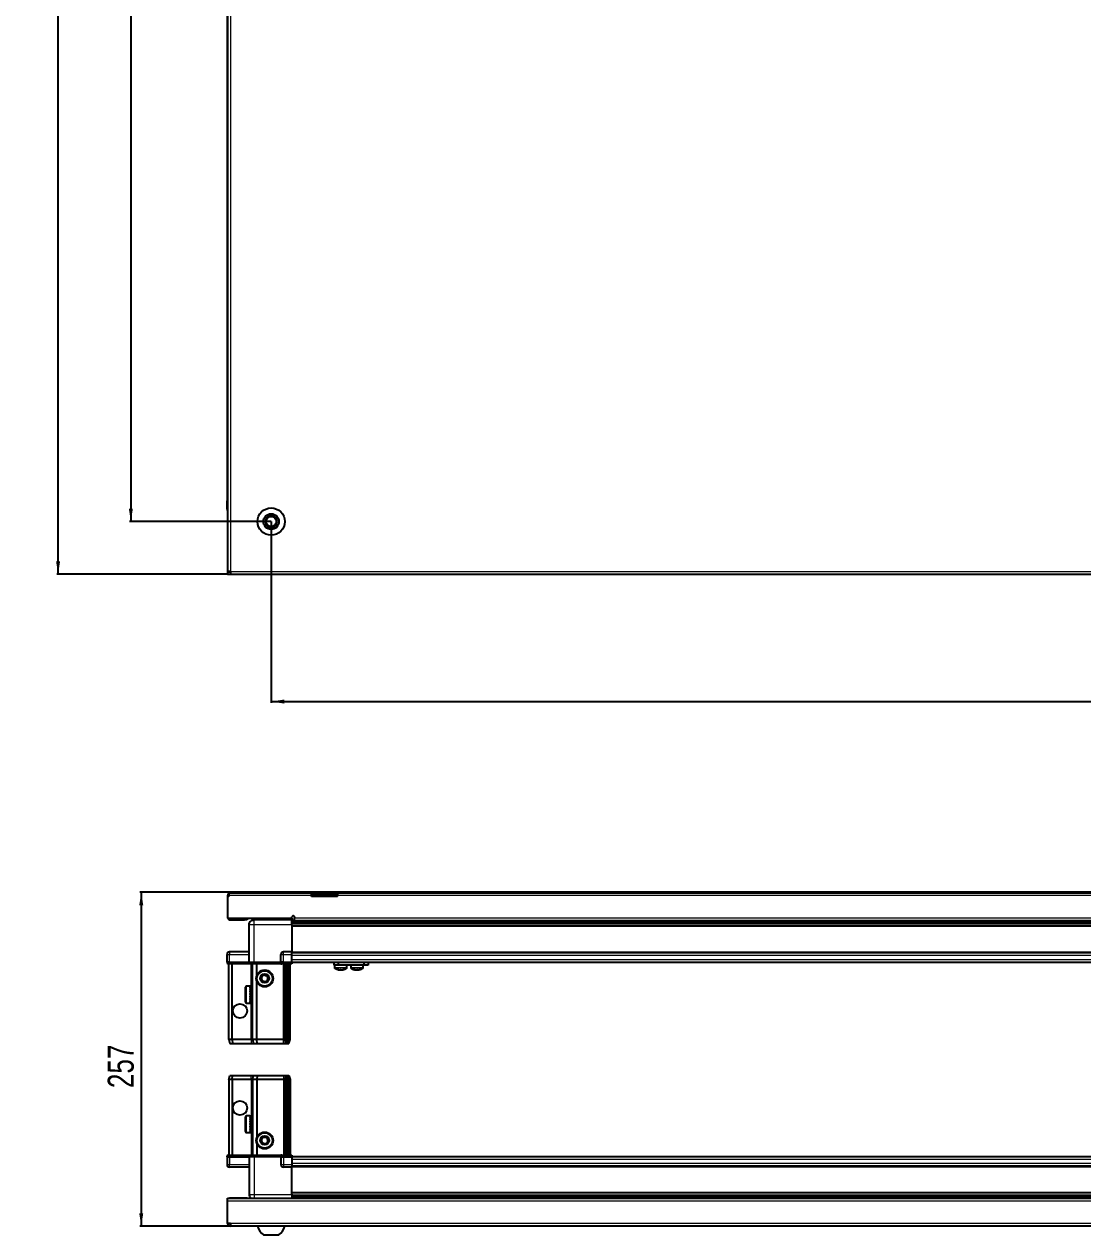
# Model space of a CAD drawing. Header units: millimetres. Extents: x 1219 to 4907, y 68 to 1991.
# Drawn here: x 1219 to 2033, y 68 to 1000 of the extents above; entities that cross this region are included whole.
import ezdxf

# ---------------------------------------------------------------- set-up
doc = ezdxf.new("R2010")
doc.units = ezdxf.units.MM
doc.layers.add('FORMAT', color=7, linetype='Continuous')
doc.styles.add('SLDTEXTSTYLE0', font='TXT', dxfattribs={"width": 0.75})
doc.dimstyles.new('SLDDIMSTYLE0', dxfattribs={"dimtxt": 20, "dimasz": 10, "dimexe": 0, "dimexo": 0.0625, "dimgap": 5, "dimtad": 2, "dimdec": 1, "dimrnd": 1e-09, "dimzin": 12, "dimdsep": 46, "dimtxsty": 'SLDTEXTSTYLE0', "dimsah": 1, "dimcen": 0.09, "dimadec": 0, "dimazin": 3, "dimtfac": 1, "dimtofl": 0, "dimtmove": 0, "dimatfit": 3, "dimfxl": 0, "dimfrac": 2, "dimtolj": 1, "dimtzin": 12, "dimarcsym": 0})

# ---------------------------------------------------------------- blocks, each defined once
blk = doc.blocks.new('_D')
at = {"layer": 'FORMAT'}
for p, q in [((1375.15, 1775.82), (1243.66, 1775.82)), ((1244.66, 576.82), (1244.66, 1775.82)), ((1375.15, 576.82), (1243.66, 576.82))]:
    blk.add_line(p, q, dxfattribs=at)
for points in [[(1244.66, 1775.82), (1243.12, 1765.82), (1246.2, 1765.82)], [(1244.66, 576.82), (1246.2, 586.82), (1243.12, 586.82)]]:
    blk.add_solid(points, dxfattribs=at)
at = {"layer": 'FORMAT', "insert": (1218.88, 1146.77), "char_height": 20, "attachment_point": 1, "rotation": 90, "style": 'SLDTEXTSTYLE0'}
blk.add_mtext('1199', dxfattribs=at)
blk = doc.blocks.new('_D_2')
at = {"layer": 'FORMAT'}
for p, q in [((1408.66, 617.31), (1408.66, 477.82)), ((2740.66, 617.31), (2740.66, 477.82)), ((1408.66, 478.82), (2740.66, 478.82))]:
    blk.add_line(p, q, dxfattribs=at)
for points in [[(1408.66, 478.82), (1418.66, 477.28), (1418.66, 480.36)], [(2740.66, 478.82), (2730.66, 480.36), (2730.66, 477.28)]]:
    blk.add_solid(points, dxfattribs=at)
at = {"layer": 'FORMAT', "insert": (2045.1, 504.6), "char_height": 20, "attachment_point": 1, "style": 'SLDTEXTSTYLE0'}
blk.add_mtext('1332', dxfattribs=at)
blk = doc.blocks.new('_D_5')
at = {"layer": 'FORMAT'}
for p, q in [((1408.65, 1735.32), (1299.66, 1735.32)), ((1300.66, 1735.32), (1300.66, 617.32)), ((1408.65, 617.32), (1299.66, 617.32))]:
    blk.add_line(p, q, dxfattribs=at)
for points in [[(1300.66, 1735.32), (1299.12, 1725.32), (1302.2, 1725.32)], [(1300.66, 617.32), (1302.2, 627.32), (1299.12, 627.32)]]:
    blk.add_solid(points, dxfattribs=at)
at = {"layer": 'FORMAT', "insert": (1274.88, 1146.77), "char_height": 20, "attachment_point": 1, "rotation": 90, "style": 'SLDTEXTSTYLE0'}
blk.add_mtext('1118', dxfattribs=at)
blk = doc.blocks.new('_D_11')
at = {"layer": 'FORMAT'}
for p, q in [((2068.86, 332.01), (1307.66, 332.01)), ((1308.66, 332.01), (1308.66, 75.01)), ((1377.25, 75.01), (1307.66, 75.01))]:
    blk.add_line(p, q, dxfattribs=at)
for points in [[(1308.66, 332.01), (1307.12, 322.01), (1310.2, 322.01)], [(1308.66, 75.01), (1310.2, 85.01), (1307.12, 85.01)]]:
    blk.add_solid(points, dxfattribs=at)
at = {"layer": 'FORMAT', "insert": (1282.88, 181.34), "char_height": 20, "attachment_point": 1, "rotation": 90, "style": 'SLDTEXTSTYLE0'}
blk.add_mtext('257', dxfattribs=at)

msp = doc.modelspace()

# ---------------------------------------------------------------- linework, layer by layer
at = {"color": 7, "linetype": 'Continuous', "lineweight": 25}
for p, q in [((1375.16, 1773.72), (1375.16, 578.92)), ((1374.81, 1719.32), (1374.81, 633.32)), ((1374.66, 626.82), (1374.66, 633.32)), ((1374.66, 633.32), (1374.66, 633.32)), ((1374.66, 633.32), (1374.66, 633.32)), ((1374.66, 633.32), (1374.66, 626.82)), ((1375.16, 633.32), (1374.66, 633.32)), ((1375.16, 625.5), (1375.16, 625.5)), ((1377.26, 578.92), (1375.16, 578.92)), ((1375.16, 578.92), (1375.16, 578.32)), ((1375.16, 578.32), (1375.16, 576.82)), ((1377.26, 578.32), (1375.16, 578.32)), ((1377.26, 578.92), (1377.26, 576.82)), ((1375.16, 576.82), (1377.26, 576.82)), ((1377.26, 576.82), (2772.06, 576.82)), ((1376.16, 329.61), (1375.16, 329.61)), ((1375.16, 329.61), (1375.16, 328.71)), ((1375.16, 328.71), (1375.16, 312.21)), ((1376.16, 328.71), (1375.16, 328.71)), ((1376.16, 329.61), (1376.16, 328.71)), ((1376.76, 331.71), (1439.66, 331.71)), ((1400.02, 332.01), (1400.02, 331.71)), ((1400.02, 332.01), (1411.59, 332.01)), ((1411.59, 331.71), (1411.59, 332.01)), ((1439.66, 329.61), (1439.66, 331.71)), ((1439.66, 331.71), (1449.66, 331.71)), ((1449.66, 330.21), (1439.66, 330.21)), ((1439.66, 328.71), (1439.66, 329.61)), ((1459.66, 328.71), (1439.66, 328.71)), ((1449.66, 331.71), (1459.66, 331.71)), ((1459.66, 330.21), (1449.66, 330.21)), ((1459.66, 331.71), (2689.66, 331.71)), ((1459.66, 331.71), (1459.66, 329.61)), ((1459.66, 328.71), (1459.66, 329.61)), ((1375.16, 312.21), (1424.66, 312.21)), ((1377.26, 310.71), (1388.16, 310.71)), ((1390.16, 310.71), (1388.16, 310.71)), ((1390.16, 312.21), (1390.16, 310.71)), ((1395.41, 312.21), (1395.41, 310.71)), ((1424.66, 310.71), (1395.66, 310.71)), ((1421.91, 310.71), (1421.91, 312.21)), ((1424.66, 312.21), (1424.66, 313.06)), ((1424.66, 312.21), (1424.66, 310.71)), ((1424.66, 310.06), (1448.53, 310.06)), ((2724.66, 308.27), (1424.66, 308.27)), ((2724.66, 308.23), (1424.66, 308.23)), ((1426.66, 313.06), (1426.66, 312.31)), ((1426.66, 310.21), (1426.66, 312.31)), ((1426.66, 310.21), (2062.16, 310.21)), ((1443.16, 310.21), (1443.16, 310.06)), ((1443.32, 310.21), (1443.32, 310.06)), ((1443.53, 310.21), (1443.53, 310.06)), ((1444.08, 310.21), (1444.08, 310.06)), ((1444.49, 310.21), (1444.49, 310.06)), ((1445.38, 310.21), (1445.38, 310.06)), ((1445.96, 310.21), (1445.96, 310.06)), ((1447.1, 310.21), (1447.1, 310.06)), ((1447.8, 310.21), (1447.8, 310.06)), ((1448.53, 310.06), (1449.07, 310.06)), ((1449.07, 310.21), (1449.07, 310.06)), ((1449.07, 310.06), (1449.08, 310.06)), ((1449.08, 310.06), (1449.81, 310.06)), ((1449.26, 310.21), (1449.26, 310.06)), ((1449.76, 310.21), (1449.76, 310.06)), ((1449.81, 310.21), (1449.81, 310.06)), ((1449.81, 310.06), (1450.78, 310.06)), ((1449.81, 310.06), (1449.81, 310.06)), ((1450.78, 310.06), (2698.53, 310.06)), ((1451.1, 310.21), (1451.1, 310.06)), ((1451.12, 310.21), (1451.12, 310.06)), ((1451.81, 310.21), (1451.81, 310.06)), ((1452.99, 310.21), (1452.99, 310.06)), ((1453.6, 310.21), (1453.6, 310.06)), ((1454.55, 310.21), (1454.55, 310.06)), ((1455.01, 310.21), (1455.01, 310.06)), ((1455.63, 310.21), (1455.63, 310.06)), ((1455.89, 310.21), (1455.89, 310.06)), ((1456.13, 310.21), (1456.13, 310.06)), ((1456.16, 310.21), (1456.16, 310.06)), ((1391.66, 278.21), (1391.66, 307.21)), ((1424.66, 307.21), (1424.66, 286.21)), ((1374.66, 278.21), (1374.66, 284.21)), ((1391.66, 286.21), (1376.66, 286.21)), ((1416.16, 278.21), (1416.16, 284.21)), ((1424.66, 286.21), (1418.16, 286.21)), ((1424.66, 284.21), (1424.66, 286.21)), ((1424.66, 285.56), (2064.66, 285.56)), ((1424.66, 278.21), (1424.66, 284.21)), ((1374.66, 278.21), (1374.66, 277.87)), ((1374.66, 278.21), (1374.66, 278.21)), ((1374.66, 278.21), (1374.66, 277.87)), ((1376.66, 278.21), (1374.66, 278.21)), ((1374.66, 277.87), (1375.16, 277.01)), ((1374.66, 277.87), (1375.16, 277.01)), ((1375.16, 277.01), (1376.66, 277.01)), ((1376.16, 218.71), (1376.16, 277.01)), ((1376.66, 278.21), (1391.46, 278.21)), ((1391.46, 277.01), (1376.66, 277.01)), ((1378.66, 218.71), (1378.66, 277.01)), ((1391.46, 278.21), (1391.66, 278.21)), ((1391.66, 277.01), (1391.46, 277.01)), ((1391.66, 278.21), (1391.66, 277.01)), ((1391.66, 278.21), (1395.66, 278.21)), ((1395.66, 277.01), (1391.66, 277.01)), ((1394.16, 218.71), (1394.16, 277.01)), ((1395.66, 278.21), (1415.96, 278.21)), ((1415.96, 277.01), (1395.66, 277.01)), ((1397.66, 268.21), (1397.66, 277.01)), ((1415.96, 278.21), (1416.16, 278.21)), ((1416.16, 277.01), (1415.96, 277.01)), ((1416.16, 278.21), (1416.16, 277.01)), ((1418.16, 278.21), (1416.16, 278.21)), ((1416.16, 278.21), (1418.16, 278.21)), ((1416.16, 277.01), (1416.83, 277.01)), ((1424.66, 277.01), (1416.83, 277.01)), ((1418.16, 278.21), (1424.66, 278.21)), ((1418.16, 277.87), (1424.66, 277.87)), ((1419.16, 218.71), (1419.16, 277.01)), ((1420.16, 218.71), (1420.16, 277.01)), ((1421.66, 218.71), (1421.66, 277.01)), ((1423.16, 218.71), (1423.16, 277.01)), ((1424.66, 278.36), (2064.66, 278.36)), ((1424.66, 278.21), (1424.66, 277.87)), ((1424.66, 277.87), (1424.66, 277.01)), ((1457.11, 275.86), (1457.11, 278.36)), ((1460.11, 275.86), (1457.11, 275.86)), ((1457.46, 275.86), (1457.46, 273.95)), ((1460.11, 278.36), (1460.11, 275.86)), ((1480.31, 275.86), (1460.11, 275.86)), ((1466.96, 273.95), (1466.96, 275.86)), ((1469.91, 275.86), (1469.91, 273.95)), ((1469.96, 275.86), (1469.96, 273.95)), ((1479.46, 273.95), (1479.46, 275.86)), ((1480.31, 275.86), (1480.31, 278.36)), ((1483.31, 275.86), (1480.31, 275.86)), ((1483.31, 278.36), (1483.31, 275.86)), ((1397.66, 218.71), (1397.66, 263.21)), ((1388.96, 247.51), (1388.96, 258.91)), ((1392.66, 259.71), (1389.76, 259.71)), ((1392.16, 259.62), (1392.66, 259.62)), ((1392.16, 259.62), (1392.16, 259.45)), ((1392.16, 259.45), (1392.66, 259.45)), ((1392.16, 258.96), (1392.66, 258.96)), ((1392.16, 258.96), (1392.16, 258.58)), ((1392.16, 258.58), (1392.66, 258.58)), ((1392.16, 257.75), (1392.66, 257.75)), ((1392.16, 257.75), (1392.16, 257.19)), ((1392.16, 257.19), (1392.66, 257.19)), ((1392.16, 256.09), (1392.66, 256.09)), ((1392.16, 256.09), (1392.16, 255.41)), ((1392.16, 255.41), (1392.66, 255.41)), ((1392.16, 254.14), (1392.66, 254.14)), ((1392.16, 254.14), (1392.16, 253.41)), ((1392.16, 253.84), (1392.66, 253.84)), ((1392.16, 253.41), (1392.66, 253.41)), ((1392.16, 252.11), (1392.66, 252.11)), ((1392.16, 252.11), (1392.16, 251.39)), ((1392.16, 251.98), (1392.66, 251.98)), ((1392.66, 259.62), (1392.66, 259.71)), ((1392.66, 259.45), (1392.66, 259.62)), ((1392.66, 258.96), (1392.66, 259.45)), ((1392.66, 258.58), (1392.66, 258.96)), ((1392.66, 257.75), (1392.66, 258.58)), ((1392.66, 257.19), (1392.66, 257.75)), ((1392.76, 257.61), (1392.66, 257.61)), ((1392.66, 256.09), (1392.66, 257.19)), ((1392.66, 255.41), (1392.66, 256.09)), ((1392.66, 254.14), (1392.66, 255.41)), ((1392.66, 253.84), (1392.66, 254.14)), ((1392.66, 252.11), (1392.66, 253.41)), ((1392.66, 251.39), (1392.66, 251.98)), ((1392.76, 256.1), (1392.76, 257.61)), ((1392.76, 248.81), (1392.76, 256.1)), ((1393.64, 256.52), (1393.16, 257.21)), ((1393.16, 249.21), (1393.16, 257.21)), ((1394.12, 257.21), (1393.64, 256.52)), ((1393.64, 249.9), (1393.64, 256.52)), ((1394.16, 257.21), (1394.12, 257.21)), ((1394.12, 249.21), (1394.12, 257.21)), ((1389.76, 246.71), (1392.66, 246.71)), ((1392.16, 251.39), (1392.66, 251.39)), ((1392.16, 250.18), (1392.66, 250.18)), ((1392.16, 250.18), (1392.16, 249.55)), ((1392.16, 249.55), (1392.66, 249.55)), ((1392.16, 248.55), (1392.66, 248.55)), ((1392.16, 248.55), (1392.16, 248.07)), ((1392.16, 248.07), (1392.66, 248.07)), ((1392.16, 247.38), (1392.66, 247.38)), ((1392.16, 247.38), (1392.16, 247.09)), ((1392.16, 247.09), (1392.66, 247.09)), ((1392.16, 246.78), (1392.66, 246.78)), ((1392.16, 246.78), (1392.16, 246.71)), ((1392.16, 246.71), (1392.66, 246.71)), ((1392.66, 250.18), (1392.66, 251.39)), ((1392.66, 249.55), (1392.66, 250.18)), ((1392.66, 248.55), (1392.66, 249.55)), ((1392.66, 248.81), (1392.76, 248.81)), ((1392.66, 248.07), (1392.66, 248.55)), ((1392.66, 247.38), (1392.66, 248.07)), ((1392.66, 247.09), (1392.66, 247.38)), ((1392.66, 246.78), (1392.66, 247.09)), ((1392.66, 246.71), (1392.66, 246.78)), ((1392.66, 246.71), (1392.66, 246.71)), ((1393.16, 249.21), (1393.64, 249.9)), ((1393.64, 249.9), (1394.12, 249.21)), ((1394.12, 249.21), (1394.16, 249.21)), ((1376.16, 218.71), (1376.96, 215.71)), ((1378.66, 218.71), (1376.16, 218.71)), ((1376.96, 215.71), (1378.81, 215.71)), ((1393.16, 218.71), (1378.66, 218.71)), ((1378.66, 218.71), (1378.81, 215.71)), ((1378.81, 215.71), (1393.16, 215.71)), ((1394.16, 218.71), (1393.16, 218.71)), ((1393.16, 215.71), (1394.96, 215.71)), ((1397.66, 218.71), (1394.16, 218.71)), ((1394.16, 218.71), (1394.96, 215.71)), ((1394.96, 215.71), (1397.99, 215.71)), ((1418.16, 218.71), (1397.66, 218.71)), ((1397.99, 215.71), (1397.66, 218.71)), ((1397.99, 215.71), (1418.16, 215.71)), ((1419.16, 218.71), (1418.16, 218.71)), ((1418.16, 215.71), (1419.96, 215.71)), ((1420.16, 218.71), (1419.16, 218.71)), ((1419.96, 215.71), (1419.16, 218.71)), ((1419.96, 215.71), (1420.7, 215.71)), ((1420.7, 215.71), (1420.16, 218.71)), ((1421.66, 218.71), (1420.16, 218.71)), ((1420.7, 215.71), (1421.2, 215.71)), ((1421.2, 215.71), (1421.66, 218.71)), ((1421.2, 215.71), (1422.35, 215.71)), ((1423.16, 218.71), (1421.66, 218.71)), ((1422.35, 215.71), (1423.16, 218.71)), ((1376.16, 188.01), (1376.96, 191.01)), ((1378.66, 188.01), (1376.16, 188.01)), ((1376.16, 188.01), (1376.16, 129.71)), ((1376.96, 191.01), (1378.81, 191.01)), ((1378.66, 188.01), (1378.81, 191.01)), ((1393.16, 188.01), (1378.66, 188.01)), ((1378.66, 188.01), (1378.66, 129.71)), ((1378.81, 191.01), (1393.16, 191.01)), ((1393.16, 191.01), (1394.96, 191.01)), ((1394.16, 188.01), (1393.16, 188.01)), ((1394.16, 188.01), (1394.96, 191.01)), ((1397.66, 188.01), (1394.16, 188.01)), ((1394.16, 188.01), (1394.16, 129.71)), ((1394.96, 191.01), (1397.99, 191.01)), ((1397.99, 191.01), (1397.66, 188.01)), ((1418.16, 188.01), (1397.66, 188.01)), ((1397.66, 188.01), (1397.66, 143.51)), ((1397.99, 191.01), (1418.16, 191.01)), ((1418.16, 191.01), (1419.96, 191.01)), ((1419.16, 188.01), (1418.16, 188.01)), ((1419.96, 191.01), (1419.16, 188.01)), ((1419.16, 188.01), (1419.16, 129.71)), ((1420.16, 188.01), (1419.16, 188.01)), ((1419.96, 191.01), (1420.7, 191.01)), ((1420.7, 191.01), (1420.16, 188.01)), ((1420.16, 188.01), (1420.16, 129.71)), ((1421.66, 188.01), (1420.16, 188.01)), ((1420.7, 191.01), (1421.2, 191.01)), ((1421.2, 191.01), (1421.66, 188.01)), ((1421.2, 191.01), (1422.35, 191.01)), ((1421.66, 188.01), (1421.66, 129.71)), ((1423.16, 188.01), (1421.66, 188.01)), ((1422.35, 191.01), (1423.16, 188.01)), ((1423.16, 188.01), (1423.16, 129.71)), ((1388.96, 147.81), (1388.96, 159.21)), ((1392.16, 160.01), (1389.76, 160.01)), ((1392.16, 160.01), (1392.16, 160)), ((1392.16, 160), (1392.66, 160)), ((1392.16, 159.82), (1392.66, 159.82)), ((1392.16, 159.82), (1392.16, 159.6)), ((1392.16, 159.6), (1392.66, 159.6)), ((1392.16, 159.02), (1392.66, 159.02)), ((1392.16, 159.02), (1392.16, 158.59)), ((1392.16, 158.59), (1392.66, 158.59)), ((1392.66, 159.82), (1392.66, 160)), ((1392.66, 159.6), (1392.66, 159.82)), ((1392.66, 159.02), (1392.66, 159.6)), ((1392.66, 158.59), (1392.66, 159.02)), ((1392.66, 157.69), (1392.66, 158.59)), ((1392.16, 157.69), (1392.66, 157.69)), ((1392.16, 157.69), (1392.16, 157.09)), ((1392.16, 157.09), (1392.66, 157.09)), ((1392.16, 155.94), (1392.66, 155.94)), ((1392.16, 155.94), (1392.16, 155.24)), ((1392.16, 155.24), (1392.66, 155.24)), ((1392.16, 153.96), (1392.66, 153.96)), ((1392.16, 153.96), (1392.16, 153.22)), ((1392.16, 153.82), (1392.66, 153.82)), ((1392.16, 153.32), (1392.66, 153.32)), ((1392.16, 153.22), (1392.66, 153.22)), ((1392.16, 151.94), (1392.66, 151.94)), ((1392.16, 151.94), (1392.16, 151.23)), ((1392.16, 151.23), (1392.66, 151.23)), ((1392.16, 150.06), (1392.66, 150.06)), ((1392.16, 150.06), (1392.16, 149.46)), ((1392.16, 149.46), (1392.66, 149.46)), ((1392.76, 157.91), (1392.66, 157.91)), ((1392.66, 157.09), (1392.66, 157.69)), ((1392.66, 155.94), (1392.66, 157.09)), ((1392.66, 155.24), (1392.66, 155.94)), ((1392.66, 153.96), (1392.66, 155.24)), ((1392.66, 153.82), (1392.66, 153.96)), ((1392.66, 153.22), (1392.66, 153.32)), ((1392.66, 151.94), (1392.66, 153.22)), ((1392.66, 151.23), (1392.66, 151.94)), ((1392.66, 150.06), (1392.66, 151.23)), ((1392.66, 149.46), (1392.66, 150.06)), ((1392.66, 148.53), (1392.66, 149.46)), ((1392.66, 149.11), (1392.76, 149.11)), ((1392.76, 149.11), (1392.76, 157.91)), ((1393.64, 156.82), (1393.16, 157.51)), ((1393.16, 149.51), (1393.16, 157.51)), ((1393.16, 149.51), (1393.64, 150.2)), ((1394.12, 157.51), (1393.64, 156.82)), ((1393.64, 150.2), (1393.64, 156.82)), ((1393.64, 150.2), (1394.12, 149.51)), ((1394.16, 157.51), (1394.12, 157.51)), ((1394.12, 149.51), (1394.12, 157.51)), ((1394.12, 149.51), (1394.16, 149.51)), ((1389.76, 147.01), (1392.16, 147.01)), ((1392.16, 148.53), (1392.66, 148.53)), ((1392.16, 148.53), (1392.16, 148.09)), ((1392.16, 148.09), (1392.66, 148.09)), ((1392.16, 147.48), (1392.66, 147.48)), ((1392.16, 147.48), (1392.16, 147.24)), ((1392.16, 147.24), (1392.66, 147.24)), ((1392.16, 147.02), (1392.66, 147.02)), ((1392.16, 147.02), (1392.16, 147.01)), ((1392.16, 147.02), (1392.66, 147.02)), ((1392.66, 148.09), (1392.66, 148.53)), ((1392.66, 147.48), (1392.66, 148.09)), ((1392.66, 147.24), (1392.66, 147.48)), ((1392.66, 147.02), (1392.66, 147.24)), ((1392.66, 147.02), (1392.66, 147.02)), ((1397.66, 138.51), (1397.66, 129.71)), ((1375.16, 129.71), (1374.66, 128.84)), ((1374.66, 128.51), (1374.66, 128.84)), ((1374.66, 128.51), (1376.66, 128.51)), ((1374.66, 128.51), (1374.66, 122.51)), ((1376.66, 129.71), (1375.16, 129.71)), ((1376.66, 129.71), (1391.46, 129.71)), ((1391.46, 128.51), (1376.66, 128.51)), ((1376.66, 128.51), (1391.46, 128.51)), ((1391.46, 129.71), (1391.66, 129.71)), ((1391.66, 128.51), (1391.46, 128.51)), ((1391.66, 128.51), (1391.66, 129.71)), ((1391.66, 129.71), (1395.66, 129.71)), ((1395.66, 128.51), (1391.66, 128.51)), ((1391.66, 128.51), (1391.66, 99.51)), ((1395.66, 129.71), (1415.96, 129.71)), ((1415.96, 128.51), (1395.66, 128.51)), ((1415.96, 129.71), (1416.16, 129.71)), ((1416.16, 128.51), (1415.96, 128.51)), ((1416.16, 128.51), (1416.16, 129.71)), ((1416.83, 129.71), (1416.16, 129.71)), ((1416.16, 128.51), (1418.16, 128.51)), ((1416.16, 128.51), (1416.16, 122.51)), ((1416.83, 129.71), (1424.66, 129.71)), ((1424.66, 128.84), (1418.16, 128.84)), ((1424.66, 128.51), (1418.16, 128.51)), ((1418.16, 128.51), (1424.66, 128.51)), ((1424.66, 129.71), (1424.66, 128.84)), ((1424.66, 128.84), (1424.66, 128.84)), ((1424.66, 128.51), (1424.66, 128.84)), ((1424.66, 128.51), (1424.66, 128.51)), ((1424.66, 128.51), (1424.66, 122.51)), ((2064.66, 128.36), (1424.66, 128.36)), ((1424.66, 122.51), (1424.66, 120.51)), ((2064.66, 121.16), (1424.66, 121.16)), ((1391.66, 120.51), (1376.66, 120.51)), ((1424.66, 120.51), (1418.16, 120.51)), ((1424.66, 99.51), (1424.66, 120.51)), ((1375.16, 96.51), (2774.16, 96.51)), ((1375.16, 94.41), (1375.16, 96.51)), ((1375.16, 77.11), (1375.16, 94.41)), ((1390.16, 96.61), (1377.26, 96.61)), ((1390.16, 96.61), (1390.16, 96.51)), ((1424.66, 98.49), (2724.66, 98.49)), ((1424.66, 98.45), (2724.66, 98.45)), ((1448.53, 96.66), (1424.66, 96.66)), ((1443.16, 96.51), (1443.16, 96.66)), ((1443.2, 96.51), (1443.2, 96.66)), ((1443.47, 96.51), (1443.47, 96.66)), ((1443.73, 96.51), (1443.73, 96.66)), ((1444.38, 96.51), (1444.38, 96.66)), ((1444.84, 96.51), (1444.84, 96.66)), ((1445.81, 96.51), (1445.81, 96.66)), ((1446.43, 96.51), (1446.43, 96.66)), ((1447.62, 96.51), (1447.62, 96.66)), ((1448.28, 96.51), (1448.28, 96.66)), ((1448.33, 96.51), (1448.33, 96.66)), ((1449.62, 96.66), (1448.53, 96.66)), ((1450.35, 96.66), (1449.62, 96.66)), ((1449.62, 96.51), (1449.62, 96.66)), ((1449.62, 96.66), (1449.62, 96.66)), ((1449.63, 96.51), (1449.63, 96.66)), ((1450.13, 96.51), (1450.13, 96.66)), ((1450.36, 96.66), (1450.35, 96.66)), ((1450.36, 96.51), (1450.36, 96.66)), ((1450.78, 96.66), (1450.36, 96.66)), ((2698.53, 96.66), (1450.78, 96.66)), ((1451.63, 96.51), (1451.63, 96.66)), ((1452.32, 96.51), (1452.32, 96.66)), ((1453.45, 96.51), (1453.45, 96.66)), ((1454.02, 96.51), (1454.02, 96.66)), ((1454.9, 96.51), (1454.9, 96.66)), ((1455.3, 96.51), (1455.3, 96.66)), ((1455.83, 96.51), (1455.83, 96.66)), ((1456.02, 96.51), (1456.02, 96.66)), ((1456.16, 96.51), (1456.16, 96.66)), ((1377.26, 77.11), (1375.16, 77.11)), ((1377.26, 77.11), (1377.26, 75.01)), ((2772.06, 75.01), (1377.26, 75.01)), ((1402.66, 68.41), (1414.66, 68.41))]:
    msp.add_line(p, q, dxfattribs=at)
at = {"color": 8, "linetype": 'Continuous', "lineweight": 18}
for p, q in [((1377.26, 1773.72), (1377.26, 578.92)), ((1375.16, 626.82), (1374.66, 626.82)), ((1377.26, 578.92), (2772.06, 578.92)), ((1439.66, 329.61), (1376.16, 329.61)), ((1449.66, 330.21), (1449.66, 331.71)), ((2689.66, 329.61), (1459.66, 329.61)), ((1377.26, 312.21), (1377.26, 310.71)), ((1388.16, 310.71), (1388.16, 312.21)), ((1424.66, 310.71), (1426.66, 310.71)), ((2724.66, 309.47), (1424.66, 309.47)), ((1426.66, 312.31), (2062.16, 312.31)), ((1395.66, 307.21), (1424.66, 307.21)), ((1395.66, 278.21), (1395.66, 307.21)), ((1424.66, 307.03), (2724.66, 307.03)), ((2724.66, 305.61), (1424.66, 305.61)), ((1374.66, 284.21), (1376.66, 284.21)), ((1376.66, 286.21), (1376.66, 284.21)), ((1376.66, 284.21), (1391.66, 284.21)), ((1376.66, 278.21), (1376.66, 284.21)), ((1416.16, 284.21), (1418.16, 284.21)), ((1418.16, 284.21), (1418.16, 286.21)), ((1418.16, 278.21), (1418.16, 284.21)), ((1418.16, 284.21), (1424.66, 284.21)), ((1424.66, 286.21), (2064.66, 286.21)), ((1424.66, 283.56), (2064.66, 283.56)), ((1424.66, 280.36), (2064.66, 280.36)), ((1376.66, 278.21), (1376.66, 277.01)), ((1391.46, 277.01), (1391.46, 278.21)), ((1393.16, 257.21), (1393.16, 277.01)), ((1395.66, 278.21), (1395.66, 277.01)), ((1415.96, 277.01), (1415.96, 278.21)), ((1418.16, 278.21), (1418.16, 277.87)), ((1418.16, 218.71), (1418.16, 277.01)), ((1466.96, 273.95), (1457.46, 273.95)), ((1466.76, 273.58), (1457.65, 273.58)), ((1469.96, 273.95), (1469.91, 273.95)), ((1479.46, 273.95), (1469.96, 273.95)), ((1470.15, 273.58), (1470.1, 273.58)), ((1479.26, 273.58), (1470.15, 273.58)), ((1389.76, 246.71), (1389.76, 259.71)), ((1393.16, 218.71), (1393.16, 249.21)), ((1393.16, 218.71), (1393.16, 215.71)), ((1418.16, 215.71), (1418.16, 218.71)), ((1393.16, 188.01), (1393.16, 191.01)), ((1393.16, 188.01), (1393.16, 157.51)), ((1418.16, 191.01), (1418.16, 188.01)), ((1418.16, 188.01), (1418.16, 129.71)), ((1389.76, 147.01), (1389.76, 160.01)), ((1393.16, 149.51), (1393.16, 129.71)), ((1374.66, 122.51), (1376.66, 122.51)), ((1376.66, 128.51), (1376.66, 129.71)), ((1376.66, 128.51), (1376.66, 122.51)), ((1376.66, 122.51), (1391.66, 122.51)), ((1376.66, 120.51), (1376.66, 122.51)), ((1391.46, 128.51), (1391.46, 129.71)), ((1395.66, 128.51), (1395.66, 129.71)), ((1395.66, 128.51), (1395.66, 99.51)), ((1415.96, 128.51), (1415.96, 129.71)), ((1416.16, 122.51), (1418.16, 122.51)), ((1418.16, 128.51), (1418.16, 128.84)), ((1418.16, 128.51), (1418.16, 122.51)), ((1418.16, 122.51), (1424.66, 122.51)), ((1418.16, 122.51), (1418.16, 120.51)), ((1424.66, 128.51), (1424.66, 128.84)), ((2064.66, 126.36), (1424.66, 126.36)), ((2064.66, 123.16), (1424.66, 123.16)), ((2064.66, 120.51), (1424.66, 120.51)), ((2774.16, 94.41), (1375.16, 94.41)), ((1377.26, 96.51), (1377.26, 96.61)), ((1395.66, 99.51), (1424.66, 99.51)), ((1424.66, 101.11), (2724.66, 101.11)), ((2724.66, 99.69), (1424.66, 99.69)), ((1424.66, 97.24), (2724.66, 97.24)), ((2772.06, 77.11), (1377.26, 77.11))]:
    msp.add_line(p, q, dxfattribs=at)
at = {"color": 7, "linetype": 'Continuous', "lineweight": 25, "flags": 128}
msp.add_lwpolyline([(1377.26, 96.61), (1376.85, 96.57), (1376.62, 96.51)], dxfattribs=at)
at = {"color": 7, "linetype": 'Continuous', "lineweight": 25}
for centre, radius in [((1408.66, 617.32), 10.5), ((1408.66, 617.32), 6), ((1408.66, 617.32), 3.9), ((1403.66, 265.71), 6.5), ((1403.66, 265.71), 3.46), ((1384.66, 240.71), 5.5), ((1384.66, 166.01), 5.5), ((1403.66, 141.01), 6.5), ((1403.66, 141.01), 3.46)]:
    msp.add_circle(centre, radius, dxfattribs=at)
at = {"color": 8, "linetype": 'Continuous', "lineweight": 18}
for centre in [(1403.66, 265.71), (1403.66, 141.01)]:
    msp.add_circle(centre, 5.7, dxfattribs=at)
at = {"color": 7, "linetype": 'Continuous', "lineweight": 25}
for centre, radius, start, end in [((1376.66, 626.82), 2, 180, 221.40962), ((1376.66, 626.82), 2, 180, 221.40962), ((1408.66, 617.32), 4.62, 120, 180), ((1408.66, 617.32), 4.62, 180, 240), ((1408.66, 617.32), 4.62, 60, 120), ((1408.66, 617.32), 4.62, 360, 60), ((1408.66, 617.32), 4.62, 300, 360), ((1408.66, 617.32), 4.62, 240, 300), ((1377.26, 312.81), 2.1, 196.60155, 270), ((1425.66, 313.06), 1, 0, 180), ((1376.66, 284.21), 2, 90, 180), ((1418.16, 284.21), 2, 90, 180), ((1457.91, 273.95), 0.45, 180, 235.28209), ((1462.21, 280.16), 8, 235.28209, 258.9392), ((1462.21, 280.16), 8, 281.00757, 304.71791), ((1466.51, 273.95), 0.45, 304.71791, 0), ((1470.36, 273.95), 0.45, 180, 235.28209), ((1470.41, 273.95), 0.45, 180, 235.28209), ((1474.66, 280.16), 8, 235.28209, 255.8287), ((1474.71, 280.16), 8, 235.28209, 259.06255), ((1474.71, 280.16), 8, 280.87532, 304.71791), ((1479.01, 273.95), 0.45, 304.71791, 0), ((1403.66, 265.71), 2.5, 134.92207, 194.92207), ((1403.66, 265.71), 2.5, 194.92207, 254.92207), ((1403.66, 265.71), 2.5, 74.92207, 134.92207), ((1403.66, 265.71), 2.5, 254.92207, 314.92207), ((1403.66, 265.71), 2.5, 14.92207, 74.92207), ((1403.66, 265.71), 2.5, 314.92207, 14.92207), ((1389.76, 258.91), 0.8, 90, 180), ((1393.16, 257.61), 0.4, 180, 270), ((1389.76, 247.51), 0.8, 180, 270), ((1393.16, 248.81), 0.4, 90, 180), ((1389.76, 159.21), 0.8, 90, 180), ((1393.16, 157.91), 0.4, 180, 270), ((1393.16, 149.11), 0.4, 90, 180), ((1389.76, 147.81), 0.8, 180, 270), ((1403.66, 141.01), 2.5, 147.37605, 207.37605), ((1403.66, 141.01), 2.5, 207.37605, 267.37605), ((1403.66, 141.01), 2.5, 87.37605, 147.37605), ((1403.66, 141.01), 2.5, 27.37605, 87.37605), ((1403.66, 141.01), 2.5, 327.37605, 27.37605), ((1403.66, 141.01), 2.5, 267.37605, 327.37605), ((1376.66, 122.51), 2, 180, 270), ((1418.16, 122.51), 2, 180, 270), ((1377.26, 77.11), 2.1, 180, 270), ((1377.26, 77.11), 0.6, 180, 270), ((1409.68, 78.03), 11.91, 194.70035, 233.8734), ((1407.63, 78.03), 11.91, 306.1266, 345.29965)]:
    msp.add_arc(centre, radius, start, end, dxfattribs=at)
for centre, start_param, end_param in [((1418.16, 274.41), 0, 0.722734), ((1418.16, 132.31), 2.418858, 3.141593)]:
    msp.add_ellipse(centre, major_axis=(0, 3.46), ratio=0.57735, start_param=start_param, end_param=end_param, dxfattribs=at)
for points, knots in [([(1404.04, 617.32), (1404.37, 617.9), (1404.93, 618.88), (1405.76, 620.3), (1406.17, 621.01), (1406.35, 621.32)], [0, 0, 0, 0, 0.439131, 0.751378, 1, 1, 1, 1]), ([(1406.35, 613.32), (1406.02, 613.9), (1405.45, 614.88), (1404.63, 616.3), (1404.22, 617.01), (1404.04, 617.32)], [0, 0, 0, 0, 0.439131, 0.751378, 1, 1, 1, 1]), ([(1406.35, 621.32), (1406.55, 621.32), (1407.25, 621.32), (1408.56, 621.32), (1409.95, 621.32), (1410.7, 621.32), (1410.97, 621.32)], [0, 0, 0, 0, 0.139329, 0.48527, 0.816356, 1, 1, 1, 1]), ([(1410.97, 621.32), (1411.3, 620.75), (1411.86, 619.77), (1412.69, 618.35), (1413.09, 617.64), (1413.28, 617.32)], [0, 0, 0, 0, 0.439131, 0.751378, 1, 1, 1, 1]), ([(1413.28, 617.32), (1412.95, 616.75), (1412.38, 615.77), (1411.56, 614.35), (1411.15, 613.64), (1410.97, 613.32)], [0, 0, 0, 0, 0.439131, 0.751378, 1, 1, 1, 1]), ([(1410.97, 613.32), (1410.7, 613.32), (1409.95, 613.32), (1408.56, 613.32), (1407.25, 613.32), (1406.55, 613.32), (1406.35, 613.32)], [0, 0, 0, 0, 0.183644, 0.51473, 0.860671, 1, 1, 1, 1]), ([(1376.76, 331.62), (1376.68, 331.61), (1376.36, 331.56), (1375.87, 331.23), (1375.4, 330.68), (1375.18, 330.1), (1375.16, 329.73), (1375.16, 329.61)], [0, 0, 0, 0, 0.089262, 0.347509, 0.605751, 0.863994, 1, 1, 1, 1]), ([(1376.16, 329.61), (1376.2, 329.86), (1376.29, 330.36), (1376.43, 331), (1376.56, 331.46), (1376.67, 331.68), (1376.73, 331.7), (1376.76, 331.71)], [0, 0, 0, 0, 0.230255, 0.448522, 0.666786, 0.88505, 1, 1, 1, 1]), ([(1391.66, 307.21), (1391.7, 307.65), (1391.78, 308.33), (1392.21, 309.14), (1392.66, 309.7), (1393.22, 310.15), (1394.04, 310.59), (1394.72, 310.66), (1395.16, 310.71)], [0, 0, 0, 0, 0.239457, 0.368361, 0.5, 0.631639, 0.760543, 1, 1, 1, 1]), ([(1395.66, 310.71), (1395.59, 310.71), (1395.46, 310.71), (1395.3, 310.71), (1395.18, 310.71), (1395.16, 310.71), (1395.16, 310.71)], [0, 0, 0, 0, 0.249394, 0.500333, 0.750167, 1, 1, 1, 1]), ([(1424.66, 307.21), (1424.66, 307.6), (1424.66, 308.39), (1424.66, 309.44), (1424.66, 310.23), (1424.66, 310.65), (1424.66, 310.69), (1424.66, 310.71)], [0, 0, 0, 0, 0.214694, 0.429388, 0.644082, 0.858775, 1, 1, 1, 1]), ([(1460.71, 272.3), (1460.71, 272.3), (1460.71, 272.3), (1460.57, 272.33), (1460.39, 272.38), (1460.24, 272.44), (1460.17, 272.47), (1460.15, 272.48), (1460.16, 272.48), (1460.17, 272.48), (1460.19, 272.48), (1460.26, 272.46), (1460.55, 272.4), (1460.93, 272.32), (1461.34, 272.29), (1461.62, 272.32), (1461.77, 272.38), (1461.88, 272.46), (1461.95, 272.48), (1461.97, 272.48), (1462, 272.48), (1462.02, 272.48), (1462.06, 272.47), (1462.16, 272.44), (1462.32, 272.37), (1462.54, 272.31), (1462.84, 272.3), (1463.18, 272.32), (1463.49, 272.37), (1463.73, 272.42), (1463.84, 272.44), (1463.93, 272.46), (1463.98, 272.47), (1464.02, 272.48), (1464.03, 272.48), (1464.04, 272.48), (1464.04, 272.48)], [0, 0, 0, 0, 0.026098, 0.079837, 0.137205, 0.178357, 0.199039, 0.20334, 0.207689, 0.210723, 0.214544, 0.22148, 0.248602, 0.355777, 0.404897, 0.454423, 0.54605, 0.591404, 0.597119, 0.601325, 0.604382, 0.607444, 0.611991, 0.624229, 0.678519, 0.75975, 0.804305, 0.849026, 0.923625, 0.95136, 0.968708, 0.979996, 0.991142, 0.995473, 0.998845, 1, 1, 1, 1]), ([(1464.04, 272.48), (1464.04, 272.48), (1464.05, 272.48), (1464.05, 272.47), (1464.01, 272.44), (1463.87, 272.37), (1463.73, 272.32), (1463.68, 272.3), (1463.72, 272.3), (1463.74, 272.31)], [0, 0, 0, 0, 0.015183, 0.036536, 0.0957, 0.360142, 0.675239, 0.874535, 1, 1, 1, 1]), ([(1473.19, 272.3), (1473.2, 272.3), (1473.22, 272.3), (1473.07, 272.35), (1472.92, 272.41), (1472.8, 272.47), (1472.8, 272.48), (1472.8, 272.48), (1472.81, 272.48), (1472.84, 272.48), (1472.93, 272.46), (1473.27, 272.38), (1473.69, 272.31), (1474.13, 272.3), (1474.35, 272.33), (1474.51, 272.38), (1474.63, 272.44), (1474.71, 272.47), (1474.76, 272.48), (1474.79, 272.48), (1474.81, 272.48), (1474.84, 272.48), (1474.9, 272.46), (1475.03, 272.4), (1475.18, 272.32), (1475.49, 272.29), (1475.87, 272.32), (1476.26, 272.38), (1476.56, 272.46), (1476.67, 272.48), (1476.69, 272.48), (1476.7, 272.48), (1476.71, 272.48), (1476.71, 272.47), (1476.65, 272.44), (1476.47, 272.38), (1476.27, 272.31), (1476.23, 272.31), (1476.22, 272.3)], [0, 0, 0, 0, 0.028363, 0.080682, 0.138356, 0.167292, 0.170918, 0.173795, 0.176698, 0.18005, 0.186399, 0.213077, 0.319019, 0.35398, 0.399283, 0.447645, 0.482337, 0.499772, 0.503397, 0.507064, 0.509622, 0.512843, 0.51869, 0.541554, 0.631904, 0.673313, 0.715064, 0.792307, 0.830541, 0.835358, 0.838904, 0.841481, 0.844063, 0.847895, 0.858212, 0.90398, 0.972459, 1, 1, 1, 1]), ([(1400.87, 266.46), (1401.24, 266.82), (1401.92, 267.51), (1402.6, 268.18), (1402.91, 268.5)], [0, 0, 0, 0, 0.534686, 1, 1, 1, 1]), ([(1401.61, 263.67), (1401.52, 264), (1401.31, 264.8), (1401.06, 265.76), (1400.9, 266.34), (1400.87, 266.46)], [0, 0, 0, 0, 0.362901, 0.866875, 1, 1, 1, 1]), ([(1404.4, 262.92), (1403.9, 263.05), (1402.97, 263.3), (1402.04, 263.55), (1401.61, 263.67)], [0, 0, 0, 0, 0.534686, 1, 1, 1, 1]), ([(1402.91, 268.5), (1403.41, 268.36), (1404.34, 268.11), (1405.27, 267.86), (1405.7, 267.75)], [0, 0, 0, 0, 0.534686, 1, 1, 1, 1]), ([(1406.44, 264.96), (1406.08, 264.59), (1405.4, 263.91), (1404.72, 263.23), (1404.4, 262.92)], [0, 0, 0, 0, 0.534686, 1, 1, 1, 1]), ([(1405.7, 267.75), (1405.73, 267.63), (1405.89, 267.05), (1406.14, 266.09), (1406.36, 265.29), (1406.44, 264.96)], [0, 0, 0, 0, 0.1331247, 0.6370994, 1, 1, 1, 1]), ([(1400.77, 141.14), (1401.05, 141.58), (1401.57, 142.39), (1402.09, 143.2), (1402.33, 143.57)], [0, 0, 0, 0, 0.5346859, 1, 1, 1, 1]), ([(1402.1, 138.58), (1402.04, 138.69), (1401.77, 139.22), (1401.31, 140.1), (1400.93, 140.84), (1400.77, 141.14)], [0, 0, 0, 0, 0.133125, 0.637099, 1, 1, 1, 1]), ([(1402.33, 143.57), (1402.85, 143.55), (1403.81, 143.5), (1404.77, 143.46), (1405.21, 143.44)], [0, 0, 0, 0, 0.5346859, 1, 1, 1, 1]), ([(1406.54, 140.88), (1406.26, 140.44), (1405.74, 139.63), (1405.23, 138.82), (1404.98, 138.45)], [0, 0, 0, 0, 0.534686, 1, 1, 1, 1]), ([(1405.21, 143.44), (1405.37, 143.13), (1405.75, 142.4), (1406.21, 141.52), (1406.48, 140.99), (1406.54, 140.88)], [0, 0, 0, 0, 0.362901, 0.866875, 1, 1, 1, 1]), ([(1404.98, 138.45), (1404.47, 138.47), (1403.51, 138.51), (1402.55, 138.56), (1402.1, 138.58)], [0, 0, 0, 0, 0.534686, 1, 1, 1, 1]), ([(1391.66, 99.51), (1391.7, 99.07), (1391.78, 98.39), (1392.21, 97.57), (1392.67, 97.02), (1393.07, 96.66), (1393.33, 96.53), (1393.38, 96.51)], [0, 0, 0, 0, 0.363018, 0.558438, 0.758004, 0.95757, 1, 1, 1, 1]), ([(1424.66, 99.51), (1424.66, 99.11), (1424.66, 98.32), (1424.66, 97.3), (1424.66, 96.68), (1424.66, 96.52), (1424.66, 96.51)], [0, 0, 0, 0, 0.32552, 0.65104, 0.97656, 1, 1, 1, 1])]:
    msp.add_open_spline(points, degree=3, knots=knots, dxfattribs=at)
at = {"color": 8, "linetype": 'Continuous', "lineweight": 18}
for points, knots in [([(1395.66, 307.21), (1395.66, 307.65), (1395.66, 308.33), (1395.66, 309.14), (1395.66, 309.7), (1395.66, 310.15), (1395.66, 310.59), (1395.66, 310.66), (1395.66, 310.71)], [0, 0, 0, 0, 0.239457, 0.368361, 0.5, 0.631639, 0.760543, 1, 1, 1, 1]), ([(1395.66, 99.51), (1395.66, 99.07), (1395.66, 98.39), (1395.66, 97.57), (1395.66, 97.02), (1395.66, 96.66), (1395.66, 96.53), (1395.66, 96.51)], [0, 0, 0, 0, 0.3630185, 0.5584377, 0.7580039, 0.9575702, 1, 1, 1, 1])]:
    msp.add_open_spline(points, degree=3, knots=knots, dxfattribs=at)
for points in [[(1391.66, 307.21), (1391.72, 307.21), (1391.84, 307.21), (1392.76, 307.21), (1394.08, 307.21), (1395.13, 307.21), (1395.66, 307.21)], [(1391.66, 99.51), (1391.72, 99.51), (1391.84, 99.51), (1392.76, 99.51), (1394.08, 99.51), (1395.13, 99.51), (1395.66, 99.51)]]:
    msp.add_open_spline(points, degree=3, dxfattribs=at)

# ---------------------------------------------------------------- dimensions: what is measured, and where the dimension line sits
at = {"layer": 'FORMAT'}
for base, p1, p2, picture, middle in [((1244.66, 1775.82), (1375.16, 576.82), (1375.16, 1775.82), '_D', (1244.66, 1176.32)), ((1300.66, 617.32), (1408.66, 1735.32), (1408.66, 617.32), '_D_5', (1300.66, 1176.32)), ((1308.66, 75.01), (2068.87, 332.01), (1377.26, 75.01), '_D_11', (1308.66, 203.51))]:
    dim = msp.add_linear_dim(base=base, p1=p1, p2=p2, angle=90, dimstyle='SLDDIMSTYLE0', dxfattribs=at)
    dim.commit()
    dim.dimension.update_dxf_attribs({"geometry": picture, "text_midpoint": middle, "dimtype": 160})
dim = msp.add_linear_dim(base=(2740.66, 478.82), p1=(1408.66, 617.32), p2=(2740.66, 617.32), dimstyle='SLDDIMSTYLE0', dxfattribs=at)
dim.commit()
dim.dimension.update_dxf_attribs({"geometry": '_D_2', "text_midpoint": (2074.66, 478.82), "dimtype": 160})

doc.saveas('drawing.dxf')
